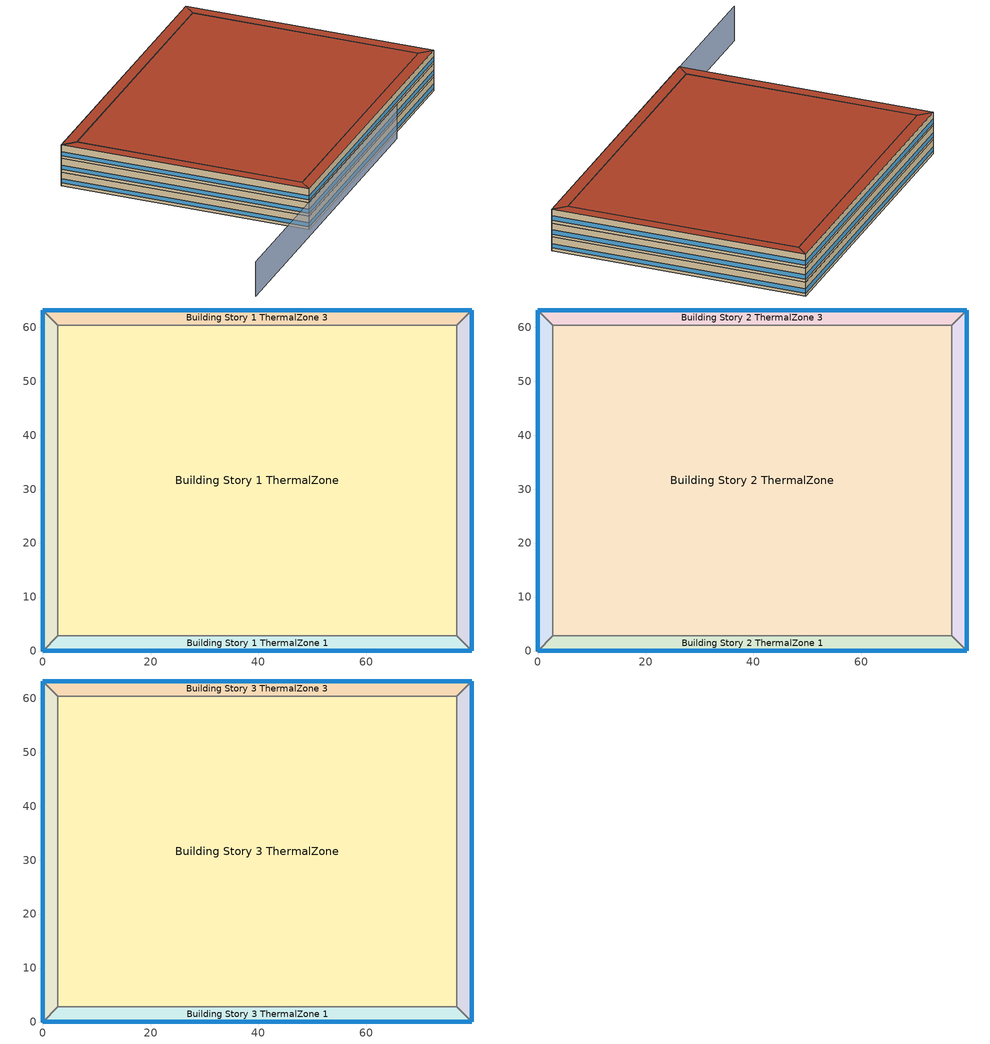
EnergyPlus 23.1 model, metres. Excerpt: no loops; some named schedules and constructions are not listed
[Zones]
Building Story 1 ThermalZone
 floor ground (Typical Insulated Carpeted 8in Slab Floor): 76.72,2.83 2.83,2.83 2.83,60.36 76.72,60.37 z0
 wall adiabatic (Typical Interior Wall): 2.83,2.83 76.72,2.83 76.72,60.37 2.83,60.36 2.83,2.83 z0:3.6
 ceiling adiabatic (Typical Interior Floor): 76.72,60.37 2.83,60.36 2.83,2.83 76.72,2.83 z3.6
Building Story 1 ThermalZone 1
 floor ground (Typical Insulated Carpeted 8in Slab Floor): 79.55,0 0,0 2.83,2.83 76.72,2.83 z0
 wall outside (Typical Insulated Steel Framed Exterior Wall R-20.41): 0,0 79.55,0 z0:3.6
 wall adiabatic (Typical Interior Wall): 79.55,0 76.72,2.83 2.83,2.83 0,0 z0:3.6
 window (U 0.48 SHGC 0.40 Dbl Ref-D Clr 6mm/13mm): 0.03,0 79.52,0 z0.76:1.84
 ceiling adiabatic (Typical Interior Ceiling): 76.72,2.83 2.83,2.83 0,0 79.55,0 z3.6
Building Story 1 ThermalZone 2
 floor ground (Typical Insulated Carpeted 8in Slab Floor): 0,0 0,63.19 2.83,60.36 2.83,2.83 z0
 wall outside (Typical Insulated Steel Framed Exterior Wall R-20.41): 0,63.19 0,0 z0:3.6
 wall adiabatic (Typical Interior Wall): 0,0 2.83,2.83 2.83,60.36 0,63.19 z0:3.6
 window (U 0.48 SHGC 0.40 Dbl Ref-D Clr 6mm/13mm): 0,63.17 0,0.03 z0.76:1.84
 ceiling adiabatic (Typical Interior Ceiling): 2.83,2.83 2.83,60.36 0,63.19 0,0 z3.6
Building Story 1 ThermalZone 3
 floor ground (Typical Insulated Carpeted 8in Slab Floor): 0,63.19 79.55,63.19 76.72,60.37 2.83,60.36 z0
 wall outside (Typical Insulated Steel Framed Exterior Wall R-20.41): 79.55,63.19 0,63.19 z0:3.6
 wall adiabatic (Typical Interior Wall): 0,63.19 2.83,60.36 76.72,60.37 79.55,63.19 z0:3.6
 window (U 0.48 SHGC 0.40 Dbl Ref-D Clr 6mm/13mm): 79.52,63.19 0.03,63.19 z0.76:1.84
 ceiling adiabatic (Typical Interior Ceiling): 2.83,60.36 76.72,60.37 79.55,63.19 0,63.19 z3.6
Building Story 1 ThermalZone 4
 floor ground (Typical Insulated Carpeted 8in Slab Floor): 79.55,63.19 79.55,0 76.72,2.83 76.72,60.37 z0
 wall outside (Typical Insulated Steel Framed Exterior Wall R-20.41): 79.55,0 79.55,63.19 z0:3.6
 wall adiabatic (Typical Interior Wall): 79.55,63.19 76.72,60.37 76.72,2.83 79.55,0 z0:3.6
 window (U 0.48 SHGC 0.40 Dbl Ref-D Clr 6mm/13mm): 79.55,0.03 79.55,63.17 z0.76:1.84
 ceiling adiabatic (Typical Interior Ceiling): 76.72,60.37 76.72,2.83 79.55,0 79.55,63.19 z3.6
Building Story 2 ThermalZone
 floor adiabatic (Typical Interior Floor): 76.72,2.83 2.83,2.83 2.83,60.36 76.72,60.37 z3.6
 wall adiabatic (Typical Interior Wall): 2.83,2.83 76.72,2.83 76.72,60.37 2.83,60.36 2.83,2.83 z3.6:7.2
 ceiling adiabatic (Typical Interior Ceiling): 76.72,60.37 2.83,60.36 2.83,2.83 76.72,2.83 z7.2
Building Story 2 ThermalZone 1
 floor adiabatic (Typical Interior Ceiling): 79.55,0 0,0 2.83,2.83 76.72,2.83 z3.6
 wall outside (Typical Insulated Steel Framed Exterior Wall R-20.41): 0,0 79.55,0 z3.6:7.2
 wall adiabatic (Typical Interior Wall): 79.55,0 76.72,2.83 2.83,2.83 0,0 z3.6:7.2
 window (U 0.48 SHGC 0.40 Dbl Ref-D Clr 6mm/13mm): 0.03,0 79.52,0 z4.36:5.44
 ceiling adiabatic (Typical Interior Ceiling): 76.72,2.83 2.83,2.83 0,0 79.55,0 z7.2
Building Story 2 ThermalZone 2
 floor adiabatic (Typical Interior Ceiling): 0,0 0,63.19 2.83,60.36 2.83,2.83 z3.6
 wall outside (Typical Insulated Steel Framed Exterior Wall R-20.41): 0,63.19 0,0 z3.6:7.2
 wall adiabatic (Typical Interior Wall): 0,0 2.83,2.83 2.83,60.36 0,63.19 z3.6:7.2
 window (U 0.48 SHGC 0.40 Dbl Ref-D Clr 6mm/13mm): 0,63.17 0,0.03 z4.36:5.44
 ceiling adiabatic (Typical Interior Ceiling): 2.83,2.83 2.83,60.36 0,63.19 0,0 z7.2
Building Story 2 ThermalZone 3
 floor adiabatic (Typical Interior Ceiling): 0,63.19 79.55,63.19 76.72,60.37 2.83,60.36 z3.6
 wall outside (Typical Insulated Steel Framed Exterior Wall R-20.41): 79.55,63.19 0,63.19 z3.6:7.2
 wall adiabatic (Typical Interior Wall): 0,63.19 2.83,60.36 76.72,60.37 79.55,63.19 z3.6:7.2
 window (U 0.48 SHGC 0.40 Dbl Ref-D Clr 6mm/13mm): 79.52,63.19 0.03,63.19 z4.36:5.44
 ceiling adiabatic (Typical Interior Ceiling): 2.83,60.36 76.72,60.37 79.55,63.19 0,63.19 z7.2
Building Story 2 ThermalZone 4
 floor adiabatic (Typical Interior Ceiling): 79.55,63.19 79.55,0 76.72,2.83 76.72,60.37 z3.6
 wall outside (Typical Insulated Steel Framed Exterior Wall R-20.41): 79.55,0 79.55,63.19 z3.6:7.2
 wall adiabatic (Typical Interior Wall): 79.55,63.19 76.72,60.37 76.72,2.83 79.55,0 z3.6:7.2
 window (U 0.48 SHGC 0.40 Dbl Ref-D Clr 6mm/13mm): 79.55,0.03 79.55,63.17 z4.36:5.44
 ceiling adiabatic (Typical Interior Ceiling): 76.72,60.37 76.72,2.83 79.55,0 79.55,63.19 z7.2
Building Story 3 ThermalZone
 floor adiabatic (Typical Interior Ceiling): 76.72,2.83 2.83,2.83 2.83,60.36 76.72,60.37 z7.2
 wall adiabatic (Typical Interior Wall): 2.83,2.83 76.72,2.83 76.72,60.37 2.83,60.36 2.83,2.83 z7.2:10.8
 roof outside (Typical IEAD Roof R-31.25): 76.72,60.37 2.83,60.36 2.83,2.83 76.72,2.83 z10.8
Building Story 3 ThermalZone 1
 floor adiabatic (Typical Interior Ceiling): 79.55,0 0,0 2.83,2.83 76.72,2.83 z7.2
 wall outside (Typical Insulated Steel Framed Exterior Wall R-20.41): 0,0 79.55,0 z7.2:10.8
 wall adiabatic (Typical Interior Wall): 79.55,0 76.72,2.83 2.83,2.83 0,0 z7.2:10.8
 window (U 0.48 SHGC 0.40 Dbl Ref-D Clr 6mm/13mm): 0.03,0 79.52,0 z7.96:9.04
 roof outside (Typical IEAD Roof R-31.25): 76.72,2.83 2.83,2.83 0,0 79.55,0 z10.8
Building Story 3 ThermalZone 2
 floor adiabatic (Typical Interior Ceiling): 0,0 0,63.19 2.83,60.36 2.83,2.83 z7.2
 wall outside (Typical Insulated Steel Framed Exterior Wall R-20.41): 0,63.19 0,0 z7.2:10.8
 wall adiabatic (Typical Interior Wall): 0,0 2.83,2.83 2.83,60.36 0,63.19 z7.2:10.8
 window (U 0.48 SHGC 0.40 Dbl Ref-D Clr 6mm/13mm): 0,63.17 0,0.03 z7.96:9.04
 roof outside (Typical IEAD Roof R-31.25): 2.83,2.83 2.83,60.36 0,63.19 0,0 z10.8
Building Story 3 ThermalZone 3
 floor adiabatic (Typical Interior Ceiling): 0,63.19 79.55,63.19 76.72,60.37 2.83,60.36 z7.2
 wall outside (Typical Insulated Steel Framed Exterior Wall R-20.41): 79.55,63.19 0,63.19 z7.2:10.8
 wall adiabatic (Typical Interior Wall): 0,63.19 2.83,60.36 76.72,60.37 79.55,63.19 z7.2:10.8
 window (U 0.48 SHGC 0.40 Dbl Ref-D Clr 6mm/13mm): 79.52,63.19 0.03,63.19 z7.96:9.04
 roof outside (Typical IEAD Roof R-31.25): 2.83,60.36 76.72,60.37 79.55,63.19 0,63.19 z10.8
Building Story 3 ThermalZone 4
 floor adiabatic (Typical Interior Ceiling): 79.55,63.19 79.55,0 76.72,2.83 76.72,60.37 z7.2
 wall outside (Typical Insulated Steel Framed Exterior Wall R-20.41): 79.55,0 79.55,63.19 z7.2:10.8
 wall adiabatic (Typical Interior Wall): 79.55,63.19 76.72,60.37 76.72,2.83 79.55,0 z7.2:10.8
 window (U 0.48 SHGC 0.40 Dbl Ref-D Clr 6mm/13mm): 79.55,0.03 79.55,63.17 z7.96:9.04
 roof outside (Typical IEAD Roof R-31.25): 76.72,60.37 76.72,2.83 79.55,0 79.55,63.19 z10.8
shading: 52.59,-1.33 -37.43,-1.33 z0:9
[Building]
bld_25: Terrain=City
[Site:Location]
Laramie General Brees Field_WY_USA: Latitude {deg}=41.3128; Longitude {deg}=-105.579; Time Zone {hr}=-7; Elevation {m}=2215
[Site:GroundTemperature:FCfactorMethod]
8.6, 2.8, -4.1, -8.8, -2.2, 0.3, 6.7, 10.1, 16.5, 20.6, 19.2, 14.7
[Site:WaterMainsTemperature]
Calculation Method=Correlation; Annual Average Outdoor Air Temperature {C}=8.96667; Maximum Difference In Monthly Average Outdoor Air Temperatures {deltaC}=26.2
[SizingPeriod:DesignDay] Day of Month=21; Dry-Bulb Temperature Range Modifier Type=DefaultMultipliers; Humidity Condition Type=Wetbulb; Barometric Pressure {Pa}=98769; Rain Indicator=No; Snow Indicator=No; Daylight Saving Time Indicator=No; Begin Environment Reset Mode=FullResetAtBeginEnvironment
Name | Month | Day Type | Maximum Dry-Bulb Temperature {C} | Daily Dry-Bulb Temperature Range {deltaC} | Wetbulb or DewPoint at Maximum Dry-Bulb {C} | Wind Speed {m/s} | Wind Direction {deg} | Solar Model Indicator | ASHRAE Clear Sky Optical Depth for Beam Irradiance (taub) | ASHRAE Clear Sky Optical Depth for Diffuse Irradiance (taud) | Sky Clearness
Buffalo Niagara Intl Ap Ann Clg .4% Condns DB=>MWB 1 | 7 | SummerDesignDay | 30.3 | 9.3 | 21.8 | 5.7 | 240 | ASHRAETau | 0.462 | 2.001
Buffalo Niagara Intl Ap Ann Clg .4% Condns WB=>MDB 1 | 7 | SummerDesignDay | 27.8 | 9.3 | 23.8 | 5.7 | 240 | ASHRAETau | 0.462 | 2.001
Buffalo Niagara Intl Ap Ann Htg 99.6% Condns DB 1 | 1 | WinterDesignDay | -16.3 | 0 | -16.3 | 5.1 | 270 | ASHRAEClearSky |  |  | 0
[Material] Thermal Absorptance=0.9; Solar Absorptance=0.7
Name | Roughness | Thickness {m} | Conductivity {W/m-K} | Density {kg/m3} | Specific Heat {J/kg-K} | Visible Absorptance
100mm Normalweight concrete floor | MediumRough | 0.1016 | 2.31045 | 2322 | 832.557 | 0.7
25mm Stucco | Smooth | 0.0254 | 0.72 | 1856 | 840 | 0.7
5/8 in. Gypsum Board | MediumSmooth | 0.0159 | 0.16 | 800 | 1090 | 0.7
8 in. Normalweight Concrete Floor | MediumRough | 0.2032 | 2.31 | 2322 | 832 | 0.7
G01 13mm gypsum board | Smooth | 0.0127 | 0.160031 | 800.001 | 1090.73 | 0.5
Metal Roof Surface | Smooth | 0.0008 | 45.28 | 7824 | 500 | 0.7
Roof Membrane | VeryRough | 0.0095 | 0.16 | 1121.29 | 1460 | 0.7
[Material:NoMass] Roughness=Smooth; Thermal Absorptance=0.9; Solar Absorptance=0.7
Name | Thermal Resistance {m2-K/W} | Visible Absorptance
CP02 CARPET PAD; Typical Carpet Pad | 0.21648 | 0.8
Typical Insulation R-18.23 | 3.21036 | 0.7
Typical Insulation R-30.13 | 5.30668 | 0.7
[WindowMaterial:Gas]
AIR 13MM: Gas Type=Air; Thickness {m}=0.0127
[WindowMaterial:Glazing] Optical Data Type=SpectralAverage; Thickness {m}=0.006; Infrared Transmittance at Normal Incidence=0; Front Side Infrared Hemispherical Emissivity=0.84; Conductivity {W/m-K}=0.9; Dirt Correction Factor for Solar and Visible Transmittance=1; Solar Diffusing=No
Name | Solar Transmittance at Normal Incidence | Front Side Solar Reflectance at Normal Incidence | Back Side Solar Reflectance at Normal Incidence | Visible Transmittance at Normal Incidence | Front Side Visible Reflectance at Normal Incidence | Back Side Visible Reflectance at Normal Incidence | Back Side Infrared Hemispherical Emissivity
CLEAR 6MM | 0.775 | 0.071 | 0.071 | 0.881 | 0.08 | 0.08 | 0.84
REF D CLEAR 6MM | 0.429 | 0.308 | 0.379 | 0.334 | 0.453 | 0.505 | 0.82
[Construction]
Typical IEAD Roof R-31.25: Roof Membrane, Typical Insulation R-30.13, Metal Roof Surface
Typical Insulated Carpeted 8in Slab Floor: 8 in. Normalweight Concrete Floor, Typical Carpet Pad
Typical Insulated Steel Framed Exterior Wall R-20.41: 25mm Stucco, 5/8 in. Gypsum Board, Typical Insulation R-18.23, 5/8 in. Gypsum Board
Typical Interior Ceiling: CP02 CARPET PAD, 100mm Normalweight concrete floor
Typical Interior Floor: 100mm Normalweight concrete floor, CP02 CARPET PAD
Typical Interior Wall: G01 13mm gypsum board, G01 13mm gypsum board
U 0.48 SHGC 0.40 Dbl Ref-D Clr 6mm/13mm: REF D CLEAR 6MM, AIR 13MM, CLEAR 6MM
[SurfaceProperty:SurroundingSurfaces] Surrounding Surface 1=SurroundingSurface1; Surrounding Surface 1 View Factor=0.5
Name | Surrounding Surface 1 Temperature Schedule
SrdSurfs:Surface 56 | Srf-Surface 56-Tmp
SrdSurfs:Surface 44 | Srf-Surface 44-Tmp
SrdSurfs:Surface 50 | Srf-Surface 50-Tmp
SrdSurfs:Surface 38 | Srf-Surface 38-Tmp
[SurfaceProperty:LocalEnvironment]
Name | Exterior Surface | Surrounding Surfaces Object
LocEnv:Surface 44 | Surface 44 | SrdSurfs:Surface 56
LocEnv:Surface 56 | Surface 56 | SrdSurfs:Surface 44
LocEnv:Surface 50 | Surface 50 | SrdSurfs:Surface 38
LocEnv:Surface 38 | Surface 38 | SrdSurfs:Surface 50
[Zone] Part of Total Floor Area=Yes
Name | Multiplier
Building Story 1 ThermalZone; Building Story 1 ThermalZone 1; Building Story 1 ThermalZone 2; Building Story 1 ThermalZone 3; Building Story 1 ThermalZone 4; Building Story 3 ThermalZone; Building Story 3 ThermalZone 1; Building Story 3 ThermalZone 2; Building Story 3 ThermalZone 3; Building Story 3 ThermalZone 4 | 1
Building Story 2 ThermalZone; Building Story 2 ThermalZone 1; Building Story 2 ThermalZone 2; Building Story 2 ThermalZone 3; Building Story 2 ThermalZone 4 | 28
[Space]
Name | Zone | Space Type
Building Story 1 Space | Building Story 1 ThermalZone | Story Ground Blended Space Type
Building Story 1 Space 1 | Building Story 1 ThermalZone 1 | Story Ground Blended Space Type
Building Story 1 Space 2 | Building Story 1 ThermalZone 2 | Story Ground Blended Space Type
Building Story 1 Space 3 | Building Story 1 ThermalZone 3 | Story Ground Blended Space Type
Building Story 1 Space 4 | Building Story 1 ThermalZone 4 | Story Ground Blended Space Type
Building Story 2 Space | Building Story 2 ThermalZone | Story Mid Blended Space Type
Building Story 2 Space 1 | Building Story 2 ThermalZone 1 | Story Mid Blended Space Type
Building Story 2 Space 2 | Building Story 2 ThermalZone 2 | Story Mid Blended Space Type
Building Story 2 Space 3 | Building Story 2 ThermalZone 3 | Story Mid Blended Space Type
Building Story 2 Space 4 | Building Story 2 ThermalZone 4 | Story Mid Blended Space Type
Building Story 3 Space | Building Story 3 ThermalZone | Story Top Blended Space Type
Building Story 3 Space 1 | Building Story 3 ThermalZone 1 | Story Top Blended Space Type
Building Story 3 Space 2 | Building Story 3 ThermalZone 2 | Story Top Blended Space Type
Building Story 3 Space 3 | Building Story 3 ThermalZone 3 | Story Top Blended Space Type
Building Story 3 Space 4 | Building Story 3 ThermalZone 4 | Story Top Blended Space Type
[InternalMass]
Name | Construction | Zone or ZoneList | Space or SpaceList | Surface Area {m2}
Building Story 1 Space Office OfficeLarge Data Center A  - Story Ground Mass; Building Story 1 Space Office OfficeLarge Data Center C  - Story Ground Mass | InteriorFurnishings 1 | Building Story 1 ThermalZone | Building Story 1 Space | 8.40112
Building Story 1 Space 1 Office OfficeLarge Data Center A  - Story Ground Mass; Building Story 1 Space 1 Office OfficeLarge Data Center C  - Story Ground Mass | InteriorFurnishings 1 | Building Story 1 ThermalZone 1 | Building Story 1 Space 1 | 0.4288
Building Story 1 Space 2 Office OfficeLarge Data Center A  - Story Ground Mass; Building Story 1 Space 2 Office OfficeLarge Data Center C  - Story Ground Mass | InteriorFurnishings 1 | Building Story 1 ThermalZone 2 | Building Story 1 Space 2 | 0.337384
Building Story 1 Space 3 Office OfficeLarge Data Center A  - Story Ground Mass; Building Story 1 Space 3 Office OfficeLarge Data Center C  - Story Ground Mass | InteriorFurnishings 1 | Building Story 1 ThermalZone 3 | Building Story 1 Space 3 | 0.428799
Building Story 1 Space 4 Office OfficeLarge Data Center A  - Story Ground Mass; Building Story 1 Space 4 Office OfficeLarge Data Center C  - Story Ground Mass | InteriorFurnishings 1 | Building Story 1 ThermalZone 4 | Building Story 1 Space 4 | 0.337384
Building Story 1 Space Office OfficeLarge Data Center B  - Story Ground Mass | InteriorFurnishings 1 | Building Story 1 ThermalZone | Building Story 1 Space | 79.1112
Building Story 1 Space 1 Office OfficeLarge Data Center B  - Story Ground Mass | InteriorFurnishings 1 | Building Story 1 ThermalZone 1 | Building Story 1 Space 1 | 4.0379
Building Story 1 Space 2 Office OfficeLarge Data Center B  - Story Ground Mass | InteriorFurnishings 1 | Building Story 1 ThermalZone 2 | Building Story 1 Space 2 | 3.17706
Building Story 1 Space 3 Office OfficeLarge Data Center B  - Story Ground Mass | InteriorFurnishings 1 | Building Story 1 ThermalZone 3 | Building Story 1 Space 3 | 4.03789
Building Story 1 Space 4 Office OfficeLarge Data Center B  - Story Ground Mass | InteriorFurnishings 1 | Building Story 1 ThermalZone 4 | Building Story 1 Space 4 | 3.17706
Building Story 1 Space Office OfficeLarge Main Data Center A  - Story Ground Mass; Building Story 1 Space Office OfficeLarge Main Data Center C  - Story Ground Mass | InteriorFurnishings 1 | Building Story 1 ThermalZone | Building Story 1 Space | 15.1041
Building Story 1 Space 1 Office OfficeLarge Main Data Center A  - Story Ground Mass; Building Story 1 Space 1 Office OfficeLarge Main Data Center C  - Story Ground Mass | InteriorFurnishings 1 | Building Story 1 ThermalZone 1 | Building Story 1 Space 1 | 0.770928
Building Story 1 Space 2 Office OfficeLarge Main Data Center A  - Story Ground Mass; Building Story 1 Space 2 Office OfficeLarge Main Data Center C  - Story Ground Mass | InteriorFurnishings 1 | Building Story 1 ThermalZone 2 | Building Story 1 Space 2 | 0.606574
Building Story 1 Space 3 Office OfficeLarge Main Data Center A  - Story Ground Mass; Building Story 1 Space 3 Office OfficeLarge Main Data Center C  - Story Ground Mass | InteriorFurnishings 1 | Building Story 1 ThermalZone 3 | Building Story 1 Space 3 | 0.770926
Building Story 1 Space 4 Office OfficeLarge Main Data Center A  - Story Ground Mass; Building Story 1 Space 4 Office OfficeLarge Main Data Center C  - Story Ground Mass | InteriorFurnishings 1 | Building Story 1 ThermalZone 4 | Building Story 1 Space 4 | 0.606574
Building Story 1 Space Office OfficeLarge Main Data Center B  - Story Ground Mass | InteriorFurnishings 1 | Building Story 1 ThermalZone | Building Story 1 Space | 142.232
Building Story 1 Space 1 Office OfficeLarge Main Data Center B  - Story Ground Mass | InteriorFurnishings 1 | Building Story 1 ThermalZone 1 | Building Story 1 Space 1 | 7.25963
Building Story 1 Space 2 Office OfficeLarge Main Data Center B  - Story Ground Mass | InteriorFurnishings 1 | Building Story 1 ThermalZone 2 | Building Story 1 Space 2 | 5.71195
Building Story 1 Space 3 Office OfficeLarge Main Data Center B  - Story Ground Mass | InteriorFurnishings 1 | Building Story 1 ThermalZone 3 | Building Story 1 Space 3 | 7.2596
Building Story 1 Space 4 Office OfficeLarge Main Data Center B  - Story Ground Mass | InteriorFurnishings 1 | Building Story 1 ThermalZone 4 | Building Story 1 Space 4 | 5.71195
Building Story 1 Space SecondarySchool Auditorium A  - Story Ground Mass; Building Story 1 Space SecondarySchool Auditorium C  - Story Ground Mass | InteriorFurnishings 1 | Building Story 1 ThermalZone | Building Story 1 Space | 67.5665
Building Story 1 Space 1 SecondarySchool Auditorium A  - Story Ground Mass; Building Story 1 Space 1 SecondarySchool Auditorium C  - Story Ground Mass | InteriorFurnishings 1 | Building Story 1 ThermalZone 1 | Building Story 1 Space 1 | 3.44865
Building Story 1 Space 2 SecondarySchool Auditorium A  - Story Ground Mass; Building Story 1 Space 2 SecondarySchool Auditorium C  - Story Ground Mass | InteriorFurnishings 1 | Building Story 1 ThermalZone 2 | Building Story 1 Space 2 | 2.71343
Building Story 1 Space 3 SecondarySchool Auditorium A  - Story Ground Mass; Building Story 1 Space 3 SecondarySchool Auditorium C  - Story Ground Mass | InteriorFurnishings 1 | Building Story 1 ThermalZone 3 | Building Story 1 Space 3 | 3.44864
Building Story 1 Space 4 SecondarySchool Auditorium A  - Story Ground Mass; Building Story 1 Space 4 SecondarySchool Auditorium C  - Story Ground Mass | InteriorFurnishings 1 | Building Story 1 ThermalZone 4 | Building Story 1 Space 4 | 2.71343
Building Story 1 Space SecondarySchool Auditorium B  - Story Ground Mass | InteriorFurnishings 1 | Building Story 1 ThermalZone | Building Story 1 Space | 636.256
Building Story 1 Space 1 SecondarySchool Auditorium B  - Story Ground Mass | InteriorFurnishings 1 | Building Story 1 ThermalZone 1 | Building Story 1 Space 1 | 32.475
Building Story 1 Space 2 SecondarySchool Auditorium B  - Story Ground Mass | InteriorFurnishings 1 | Building Story 1 ThermalZone 2 | Building Story 1 Space 2 | 25.5517
Building Story 1 Space 3 SecondarySchool Auditorium B  - Story Ground Mass | InteriorFurnishings 1 | Building Story 1 ThermalZone 3 | Building Story 1 Space 3 | 32.4749
Building Story 1 Space 4 SecondarySchool Auditorium B  - Story Ground Mass | InteriorFurnishings 1 | Building Story 1 ThermalZone 4 | Building Story 1 Space 4 | 25.5517
Building Story 1 Space SecondarySchool Cafeteria A  - Story Ground Mass; Building Story 1 Space SecondarySchool Cafeteria C  - Story Ground Mass | InteriorFurnishings 1 | Building Story 1 ThermalZone | Building Story 1 Space | 42.7653
Building Story 1 Space 1 SecondarySchool Cafeteria A  - Story Ground Mass; Building Story 1 Space 1 SecondarySchool Cafeteria C  - Story Ground Mass | InteriorFurnishings 1 | Building Story 1 ThermalZone 1 | Building Story 1 Space 1 | 2.18278
Building Story 1 Space 2 SecondarySchool Cafeteria A  - Story Ground Mass; Building Story 1 Space 2 SecondarySchool Cafeteria C  - Story Ground Mass | InteriorFurnishings 1 | Building Story 1 ThermalZone 2 | Building Story 1 Space 2 | 1.71743
Building Story 1 Space 3 SecondarySchool Cafeteria A  - Story Ground Mass; Building Story 1 Space 3 SecondarySchool Cafeteria C  - Story Ground Mass | InteriorFurnishings 1 | Building Story 1 ThermalZone 3 | Building Story 1 Space 3 | 2.18277
Building Story 1 Space 4 SecondarySchool Cafeteria A  - Story Ground Mass; Building Story 1 Space 4 SecondarySchool Cafeteria C  - Story Ground Mass | InteriorFurnishings 1 | Building Story 1 ThermalZone 4 | Building Story 1 Space 4 | 1.71743
Building Story 1 Space SecondarySchool Cafeteria B  - Story Ground Mass | InteriorFurnishings 1 | Building Story 1 ThermalZone | Building Story 1 Space | 402.71
Building Story 1 Space 1 SecondarySchool Cafeteria B  - Story Ground Mass | InteriorFurnishings 1 | Building Story 1 ThermalZone 1 | Building Story 1 Space 1 | 20.5546
Building Story 1 Space 2 SecondarySchool Cafeteria B  - Story Ground Mass | InteriorFurnishings 1 | Building Story 1 ThermalZone 2 | Building Story 1 Space 2 | 16.1726
Building Story 1 Space 3 SecondarySchool Cafeteria B  - Story Ground Mass | InteriorFurnishings 1 | Building Story 1 ThermalZone 3 | Building Story 1 Space 3 | 20.5546
Building Story 1 Space 4 SecondarySchool Cafeteria B  - Story Ground Mass | InteriorFurnishings 1 | Building Story 1 ThermalZone 4 | Building Story 1 Space 4 | 16.1726
Building Story 1 Space SecondarySchool Classroom A  - Story Ground Mass; Building Story 1 Space SecondarySchool Classroom C  - Story Ground Mass | InteriorFurnishings 1 | Building Story 1 ThermalZone | Building Story 1 Space | 108.083
Building Story 1 Space 1 SecondarySchool Classroom A  - Story Ground Mass; Building Story 1 Space 1 SecondarySchool Classroom C  - Story Ground Mass | InteriorFurnishings 1 | Building Story 1 ThermalZone 1 | Building Story 1 Space 1 | 5.51666
Building Story 1 Space 2 SecondarySchool Classroom A  - Story Ground Mass; Building Story 1 Space 2 SecondarySchool Classroom C  - Story Ground Mass | InteriorFurnishings 1 | Building Story 1 ThermalZone 2 | Building Story 1 Space 2 | 4.34057
Building Story 1 Space 3 SecondarySchool Classroom A  - Story Ground Mass; Building Story 1 Space 3 SecondarySchool Classroom C  - Story Ground Mass | InteriorFurnishings 1 | Building Story 1 ThermalZone 3 | Building Story 1 Space 3 | 5.51665
Building Story 1 Space 4 SecondarySchool Classroom A  - Story Ground Mass; Building Story 1 Space 4 SecondarySchool Classroom C  - Story Ground Mass | InteriorFurnishings 1 | Building Story 1 ThermalZone 4 | Building Story 1 Space 4 | 4.34057
Building Story 1 Space SecondarySchool Classroom A end_b - Story Ground Mass; Building Story 1 Space SecondarySchool Classroom C end_b - Story Ground Mass | InteriorFurnishings 1 | Building Story 1 ThermalZone | Building Story 1 Space | 145.604
Building Story 1 Space 1 SecondarySchool Classroom A end_b - Story Ground Mass; Building Story 1 Space 1 SecondarySchool Classroom C end_b - Story Ground Mass | InteriorFurnishings 1 | Building Story 1 ThermalZone 1 | Building Story 1 Space 1 | 7.43177
Building Story 1 Space 2 SecondarySchool Classroom A end_b - Story Ground Mass; Building Story 1 Space 2 SecondarySchool Classroom C end_b - Story Ground Mass | InteriorFurnishings 1 | Building Story 1 ThermalZone 2 | Building Story 1 Space 2 | 5.84739
Building Story 1 Space 3 SecondarySchool Classroom A end_b - Story Ground Mass; Building Story 1 Space 3 SecondarySchool Classroom C end_b - Story Ground Mass | InteriorFurnishings 1 | Building Story 1 ThermalZone 3 | Building Story 1 Space 3 | 7.43175
Building Story 1 Space 4 SecondarySchool Classroom A end_b - Story Ground Mass; Building Story 1 Space 4 SecondarySchool Classroom C end_b - Story Ground Mass | InteriorFurnishings 1 | Building Story 1 ThermalZone 4 | Building Story 1 Space 4 | 5.84739
Building Story 1 Space SecondarySchool ComputerRoom A  - Story Ground Mass; Building Story 1 Space SecondarySchool ComputerRoom C  - Story Ground Mass | InteriorFurnishings 1 | Building Story 1 ThermalZone | Building Story 1 Space | 65.2875
Building Story 1 Space 1 SecondarySchool ComputerRoom A  - Story Ground Mass; Building Story 1 Space 1 SecondarySchool ComputerRoom C  - Story Ground Mass | InteriorFurnishings 1 | Building Story 1 ThermalZone 1 | Building Story 1 Space 1 | 3.33233
Building Story 1 Space 2 SecondarySchool ComputerRoom A  - Story Ground Mass; Building Story 1 Space 2 SecondarySchool ComputerRoom C  - Story Ground Mass | InteriorFurnishings 1 | Building Story 1 ThermalZone 2 | Building Story 1 Space 2 | 2.62191
Building Story 1 Space 3 SecondarySchool ComputerRoom A  - Story Ground Mass; Building Story 1 Space 3 SecondarySchool ComputerRoom C  - Story Ground Mass | InteriorFurnishings 1 | Building Story 1 ThermalZone 3 | Building Story 1 Space 3 | 3.33231
Building Story 1 Space 4 SecondarySchool ComputerRoom A  - Story Ground Mass; Building Story 1 Space 4 SecondarySchool ComputerRoom C  - Story Ground Mass | InteriorFurnishings 1 | Building Story 1 ThermalZone 4 | Building Story 1 Space 4 | 2.62191
Building Story 1 Space SecondarySchool ComputerRoom B  - Story Ground Mass | InteriorFurnishings 1 | Building Story 1 ThermalZone | Building Story 1 Space | 614.795
Building Story 1 Space 1 SecondarySchool ComputerRoom B  - Story Ground Mass | InteriorFurnishings 1 | Building Story 1 ThermalZone 1 | Building Story 1 Space 1 | 31.3796
Building Story 1 Space 2 SecondarySchool ComputerRoom B  - Story Ground Mass | InteriorFurnishings 1 | Building Story 1 ThermalZone 2 | Building Story 1 Space 2 | 24.6898
Building Story 1 Space 3 SecondarySchool ComputerRoom B  - Story Ground Mass | InteriorFurnishings 1 | Building Story 1 ThermalZone 3 | Building Story 1 Space 3 | 31.3795
Building Story 1 Space 4 SecondarySchool ComputerRoom B  - Story Ground Mass | InteriorFurnishings 1 | Building Story 1 ThermalZone 4 | Building Story 1 Space 4 | 24.6898
Building Story 1 Space SecondarySchool Corridor B  - Story Ground Mass | InteriorFurnishings 1 | Building Story 1 ThermalZone | Building Story 1 Space | 152.404
Building Story 1 Space 1 SecondarySchool Corridor B  - Story Ground Mass | InteriorFurnishings 1 | Building Story 1 ThermalZone 1 | Building Story 1 Space 1 | 7.77884
Building Story 1 Space 2 SecondarySchool Corridor B  - Story Ground Mass | InteriorFurnishings 1 | Building Story 1 ThermalZone 2 | Building Story 1 Space 2 | 6.12047
Building Story 1 Space 3 SecondarySchool Corridor B  - Story Ground Mass | InteriorFurnishings 1 | Building Story 1 ThermalZone 3 | Building Story 1 Space 3 | 7.77882
Building Story 1 Space 4 SecondarySchool Corridor B  - Story Ground Mass | InteriorFurnishings 1 | Building Story 1 ThermalZone 4 | Building Story 1 Space 4 | 6.12047
Building Story 1 Space SecondarySchool Corridor B end_b - Story Ground Mass | InteriorFurnishings 1 | Building Story 1 ThermalZone | Building Story 1 Space | 205.311
Building Story 1 Space 1 SecondarySchool Corridor B end_b - Story Ground Mass | InteriorFurnishings 1 | Building Story 1 ThermalZone 1 | Building Story 1 Space 1 | 10.4793
Building Story 1 Space 2 SecondarySchool Corridor B end_b - Story Ground Mass | InteriorFurnishings 1 | Building Story 1 ThermalZone 2 | Building Story 1 Space 2 | 8.24519
Building Story 1 Space 3 SecondarySchool Corridor B end_b - Story Ground Mass | InteriorFurnishings 1 | Building Story 1 ThermalZone 3 | Building Story 1 Space 3 | 10.4792
Building Story 1 Space 4 SecondarySchool Corridor B end_b - Story Ground Mass | InteriorFurnishings 1 | Building Story 1 ThermalZone 4 | Building Story 1 Space 4 | 8.24519
Building Story 1 Space SecondarySchool Gym A  - Story Ground Mass; Building Story 1 Space SecondarySchool Gym C  - Story Ground Mass | InteriorFurnishings 1 | Building Story 1 ThermalZone | Building Story 1 Space | 177.173
Building Story 1 Space 1 SecondarySchool Gym A  - Story Ground Mass; Building Story 1 Space 1 SecondarySchool Gym C  - Story Ground Mass | InteriorFurnishings 1 | Building Story 1 ThermalZone 1 | Building Story 1 Space 1 | 9.04305
Building Story 1 Space 2 SecondarySchool Gym A  - Story Ground Mass; Building Story 1 Space 2 SecondarySchool Gym C  - Story Ground Mass | InteriorFurnishings 1 | Building Story 1 ThermalZone 2 | Building Story 1 Space 2 | 7.11517
Building Story 1 Space 3 SecondarySchool Gym A  - Story Ground Mass; Building Story 1 Space 3 SecondarySchool Gym C  - Story Ground Mass | InteriorFurnishings 1 | Building Story 1 ThermalZone 3 | Building Story 1 Space 3 | 9.04302
Building Story 1 Space 4 SecondarySchool Gym A  - Story Ground Mass; Building Story 1 Space 4 SecondarySchool Gym C  - Story Ground Mass | InteriorFurnishings 1 | Building Story 1 ThermalZone 4 | Building Story 1 Space 4 | 7.11517
Building Story 1 Space SecondarySchool Gym A end_a - Story Ground Mass; Building Story 1 Space SecondarySchool Gym C end_a - Story Ground Mass | InteriorFurnishings 1 | Building Story 1 ThermalZone | Building Story 1 Space | 43.4906
Building Story 1 Space 1 SecondarySchool Gym A end_a - Story Ground Mass; Building Story 1 Space 1 SecondarySchool Gym C end_a - Story Ground Mass | InteriorFurnishings 1 | Building Story 1 ThermalZone 1 | Building Story 1 Space 1 | 2.21979
Building Story 1 Space 2 SecondarySchool Gym A end_a - Story Ground Mass; Building Story 1 Space 2 SecondarySchool Gym C end_a - Story Ground Mass | InteriorFurnishings 1 | Building Story 1 ThermalZone 2 | Building Story 1 Space 2 | 1.74656
Building Story 1 Space 3 SecondarySchool Gym A end_a - Story Ground Mass; Building Story 1 Space 3 SecondarySchool Gym C end_a - Story Ground Mass | InteriorFurnishings 1 | Building Story 1 ThermalZone 3 | Building Story 1 Space 3 | 2.21979
Building Story 1 Space 4 SecondarySchool Gym A end_a - Story Ground Mass; Building Story 1 Space 4 SecondarySchool Gym C end_a - Story Ground Mass | InteriorFurnishings 1 | Building Story 1 ThermalZone 4 | Building Story 1 Space 4 | 1.74656
Building Story 1 Space SecondarySchool Gym B  - Story Ground Mass | InteriorFurnishings 1 | Building Story 1 ThermalZone | Building Story 1 Space | 1668.39
Building Story 1 Space 1 SecondarySchool Gym B  - Story Ground Mass | InteriorFurnishings 1 | Building Story 1 ThermalZone 1 | Building Story 1 Space 1 | 85.1561
Building Story 1 Space 2 SecondarySchool Gym B  - Story Ground Mass | InteriorFurnishings 1 | Building Story 1 ThermalZone 2 | Building Story 1 Space 2 | 67.0017
Building Story 1 Space 3 SecondarySchool Gym B  - Story Ground Mass | InteriorFurnishings 1 | Building Story 1 ThermalZone 3 | Building Story 1 Space 3 | 85.1558
Building Story 1 Space 4 SecondarySchool Gym B  - Story Ground Mass | InteriorFurnishings 1 | Building Story 1 ThermalZone 4 | Building Story 1 Space 4 | 67.0017
Building Story 1 Space SecondarySchool Gym B end_a - Story Ground Mass | InteriorFurnishings 1 | Building Story 1 ThermalZone | Building Story 1 Space | 409.539
Building Story 1 Space 1 SecondarySchool Gym B end_a - Story Ground Mass | InteriorFurnishings 1 | Building Story 1 ThermalZone 1 | Building Story 1 Space 1 | 20.9032
Building Story 1 Space 2 SecondarySchool Gym B end_a - Story Ground Mass | InteriorFurnishings 1 | Building Story 1 ThermalZone 2 | Building Story 1 Space 2 | 16.4469
Building Story 1 Space 3 SecondarySchool Gym B end_a - Story Ground Mass | InteriorFurnishings 1 | Building Story 1 ThermalZone 3 | Building Story 1 Space 3 | 20.9031
Building Story 1 Space 4 SecondarySchool Gym B end_a - Story Ground Mass | InteriorFurnishings 1 | Building Story 1 ThermalZone 4 | Building Story 1 Space 4 | 16.4469
Building Story 1 Space SecondarySchool Kitchen A  - Story Ground Mass; Building Story 1 Space SecondarySchool Kitchen C  - Story Ground Mass | InteriorFurnishings 1 | Building Story 1 ThermalZone | Building Story 1 Space | 14.7467
Building Story 1 Space 1 SecondarySchool Kitchen A  - Story Ground Mass; Building Story 1 Space 1 SecondarySchool Kitchen C  - Story Ground Mass | InteriorFurnishings 1 | Building Story 1 ThermalZone 1 | Building Story 1 Space 1 | 0.752681
Building Story 1 Space 2 SecondarySchool Kitchen A  - Story Ground Mass; Building Story 1 Space 2 SecondarySchool Kitchen C  - Story Ground Mass | InteriorFurnishings 1 | Building Story 1 ThermalZone 2 | Building Story 1 Space 2 | 0.592217
Building Story 1 Space 3 SecondarySchool Kitchen A  - Story Ground Mass; Building Story 1 Space 3 SecondarySchool Kitchen C  - Story Ground Mass | InteriorFurnishings 1 | Building Story 1 ThermalZone 3 | Building Story 1 Space 3 | 0.752679
Building Story 1 Space 4 SecondarySchool Kitchen A  - Story Ground Mass; Building Story 1 Space 4 SecondarySchool Kitchen C  - Story Ground Mass | InteriorFurnishings 1 | Building Story 1 ThermalZone 4 | Building Story 1 Space 4 | 0.592217
Building Story 1 Space SecondarySchool Kitchen B  - Story Ground Mass | InteriorFurnishings 1 | Building Story 1 ThermalZone | Building Story 1 Space | 138.865
Building Story 1 Space 1 SecondarySchool Kitchen B  - Story Ground Mass | InteriorFurnishings 1 | Building Story 1 ThermalZone 1 | Building Story 1 Space 1 | 7.0878
Building Story 1 Space 2 SecondarySchool Kitchen B  - Story Ground Mass | InteriorFurnishings 1 | Building Story 1 ThermalZone 2 | Building Story 1 Space 2 | 5.57676
Building Story 1 Space 3 SecondarySchool Kitchen B  - Story Ground Mass | InteriorFurnishings 1 | Building Story 1 ThermalZone 3 | Building Story 1 Space 3 | 7.08778
Building Story 1 Space 4 SecondarySchool Kitchen B  - Story Ground Mass | InteriorFurnishings 1 | Building Story 1 ThermalZone 4 | Building Story 1 Space 4 | 5.57676
Building Story 1 Space SecondarySchool Library A  - Story Ground Mass; Building Story 1 Space SecondarySchool Library C  - Story Ground Mass | InteriorFurnishings 1 | Building Story 1 ThermalZone | Building Story 1 Space | 57.512
Building Story 1 Space 1 SecondarySchool Library A  - Story Ground Mass; Building Story 1 Space 1 SecondarySchool Library C  - Story Ground Mass | InteriorFurnishings 1 | Building Story 1 ThermalZone 1 | Building Story 1 Space 1 | 2.93546
Building Story 1 Space 2 SecondarySchool Library A  - Story Ground Mass; Building Story 1 Space 2 SecondarySchool Library C  - Story Ground Mass | InteriorFurnishings 1 | Building Story 1 ThermalZone 2 | Building Story 1 Space 2 | 2.30965
Building Story 1 Space 3 SecondarySchool Library A  - Story Ground Mass; Building Story 1 Space 3 SecondarySchool Library C  - Story Ground Mass | InteriorFurnishings 1 | Building Story 1 ThermalZone 3 | Building Story 1 Space 3 | 2.93545
Building Story 1 Space 4 SecondarySchool Library A  - Story Ground Mass; Building Story 1 Space 4 SecondarySchool Library C  - Story Ground Mass | InteriorFurnishings 1 | Building Story 1 ThermalZone 4 | Building Story 1 Space 4 | 2.30965
Building Story 1 Space SecondarySchool Library B  - Story Ground Mass | InteriorFurnishings 1 | Building Story 1 ThermalZone | Building Story 1 Space | 541.575
Building Story 1 Space 1 SecondarySchool Library B  - Story Ground Mass | InteriorFurnishings 1 | Building Story 1 ThermalZone 1 | Building Story 1 Space 1 | 27.6424
Building Story 1 Space 2 SecondarySchool Library B  - Story Ground Mass | InteriorFurnishings 1 | Building Story 1 ThermalZone 2 | Building Story 1 Space 2 | 21.7493
Building Story 1 Space 3 SecondarySchool Library B  - Story Ground Mass | InteriorFurnishings 1 | Building Story 1 ThermalZone 3 | Building Story 1 Space 3 | 27.6423
Building Story 1 Space 4 SecondarySchool Library B  - Story Ground Mass | InteriorFurnishings 1 | Building Story 1 ThermalZone 4 | Building Story 1 Space 4 | 21.7493
Building Story 1 Space SecondarySchool Lobby A  - Story Ground Mass; Building Story 1 Space SecondarySchool Lobby C  - Story Ground Mass; Building Story 1 Space SecondarySchool Restroom A  - Story Ground Mass; Building Story 1 Space SecondarySchool Restroom C  - Story Ground Mass | InteriorFurnishings 1 | Building Story 1 ThermalZone | Building Story 1 Space | 28.6889
Building Story 1 Space 1 SecondarySchool Lobby A  - Story Ground Mass; Building Story 1 Space 1 SecondarySchool Lobby C  - Story Ground Mass; Building Story 1 Space 1 SecondarySchool Restroom A  - Story Ground Mass; Building Story 1 Space 1 SecondarySchool Restroom C  - Story Ground Mass | InteriorFurnishings 1 | Building Story 1 ThermalZone 1 | Building Story 1 Space 1 | 1.46431
Building Story 1 Space 2 SecondarySchool Lobby A  - Story Ground Mass; Building Story 1 Space 2 SecondarySchool Lobby C  - Story Ground Mass; Building Story 1 Space 2 SecondarySchool Restroom A  - Story Ground Mass; Building Story 1 Space 2 SecondarySchool Restroom C  - Story Ground Mass | InteriorFurnishings 1 | Building Story 1 ThermalZone 2 | Building Story 1 Space 2 | 1.15213
Building Story 1 Space 3 SecondarySchool Lobby A  - Story Ground Mass; Building Story 1 Space 3 SecondarySchool Lobby C  - Story Ground Mass; Building Story 1 Space 3 SecondarySchool Restroom A  - Story Ground Mass; Building Story 1 Space 3 SecondarySchool Restroom C  - Story Ground Mass | InteriorFurnishings 1 | Building Story 1 ThermalZone 3 | Building Story 1 Space 3 | 1.4643
Building Story 1 Space 4 SecondarySchool Lobby A  - Story Ground Mass; Building Story 1 Space 4 SecondarySchool Lobby C  - Story Ground Mass; Building Story 1 Space 4 SecondarySchool Restroom A  - Story Ground Mass; Building Story 1 Space 4 SecondarySchool Restroom C  - Story Ground Mass | InteriorFurnishings 1 | Building Story 1 ThermalZone 4 | Building Story 1 Space 4 | 1.15213
Building Story 1 Space SecondarySchool Lobby B  - Story Ground Mass; Building Story 1 Space SecondarySchool Restroom B  - Story Ground Mass | InteriorFurnishings 1 | Building Story 1 ThermalZone | Building Story 1 Space | 270.156
Building Story 1 Space 1 SecondarySchool Lobby B  - Story Ground Mass; Building Story 1 Space 1 SecondarySchool Restroom B  - Story Ground Mass | InteriorFurnishings 1 | Building Story 1 ThermalZone 1 | Building Story 1 Space 1 | 13.789
Building Story 1 Space 2 SecondarySchool Lobby B  - Story Ground Mass; Building Story 1 Space 2 SecondarySchool Restroom B  - Story Ground Mass | InteriorFurnishings 1 | Building Story 1 ThermalZone 2 | Building Story 1 Space 2 | 10.8493
Building Story 1 Space 3 SecondarySchool Lobby B  - Story Ground Mass; Building Story 1 Space 3 SecondarySchool Restroom B  - Story Ground Mass | InteriorFurnishings 1 | Building Story 1 ThermalZone 3 | Building Story 1 Space 3 | 13.7889
Building Story 1 Space 4 SecondarySchool Lobby B  - Story Ground Mass; Building Story 1 Space 4 SecondarySchool Restroom B  - Story Ground Mass | InteriorFurnishings 1 | Building Story 1 ThermalZone 4 | Building Story 1 Space 4 | 10.8493
Building Story 1 Space SecondarySchool Mechanical A  - Story Ground Mass; Building Story 1 Space SecondarySchool Mechanical C  - Story Ground Mass | InteriorFurnishings 1 | Building Story 1 ThermalZone | Building Story 1 Space | 46.7871
Building Story 1 Space 1 SecondarySchool Mechanical A  - Story Ground Mass; Building Story 1 Space 1 SecondarySchool Mechanical C  - Story Ground Mass | InteriorFurnishings 1 | Building Story 1 ThermalZone 1 | Building Story 1 Space 1 | 2.38805
Building Story 1 Space 2 SecondarySchool Mechanical A  - Story Ground Mass; Building Story 1 Space 2 SecondarySchool Mechanical C  - Story Ground Mass | InteriorFurnishings 1 | Building Story 1 ThermalZone 2 | Building Story 1 Space 2 | 1.87894
Building Story 1 Space 3 SecondarySchool Mechanical A  - Story Ground Mass; Building Story 1 Space 3 SecondarySchool Mechanical C  - Story Ground Mass | InteriorFurnishings 1 | Building Story 1 ThermalZone 3 | Building Story 1 Space 3 | 2.38804
Building Story 1 Space 4 SecondarySchool Mechanical A  - Story Ground Mass; Building Story 1 Space 4 SecondarySchool Mechanical C  - Story Ground Mass | InteriorFurnishings 1 | Building Story 1 ThermalZone 4 | Building Story 1 Space 4 | 1.87894
Building Story 1 Space SecondarySchool Mechanical B  - Story Ground Mass | InteriorFurnishings 1 | Building Story 1 ThermalZone | Building Story 1 Space | 440.582
Building Story 1 Space 1 SecondarySchool Mechanical B  - Story Ground Mass | InteriorFurnishings 1 | Building Story 1 ThermalZone 1 | Building Story 1 Space 1 | 22.4877
Building Story 1 Space 2 SecondarySchool Mechanical B  - Story Ground Mass | InteriorFurnishings 1 | Building Story 1 ThermalZone 2 | Building Story 1 Space 2 | 17.6935
Building Story 1 Space 3 SecondarySchool Mechanical B  - Story Ground Mass | InteriorFurnishings 1 | Building Story 1 ThermalZone 3 | Building Story 1 Space 3 | 22.4876
Building Story 1 Space 4 SecondarySchool Mechanical B  - Story Ground Mass | InteriorFurnishings 1 | Building Story 1 ThermalZone 4 | Building Story 1 Space 4 | 17.6935
Building Story 1 Space SecondarySchool Office A  - Story Ground Mass; Building Story 1 Space SecondarySchool Office C  - Story Ground Mass | InteriorFurnishings 1 | Building Story 1 ThermalZone | Building Story 1 Space | 72.7948
Building Story 1 Space 1 SecondarySchool Office A  - Story Ground Mass; Building Story 1 Space 1 SecondarySchool Office C  - Story Ground Mass | InteriorFurnishings 1 | Building Story 1 ThermalZone 1 | Building Story 1 Space 1 | 3.71551
Building Story 1 Space 2 SecondarySchool Office A  - Story Ground Mass; Building Story 1 Space 2 SecondarySchool Office C  - Story Ground Mass | InteriorFurnishings 1 | Building Story 1 ThermalZone 2 | Building Story 1 Space 2 | 2.9234
Building Story 1 Space 3 SecondarySchool Office A  - Story Ground Mass; Building Story 1 Space 3 SecondarySchool Office C  - Story Ground Mass | InteriorFurnishings 1 | Building Story 1 ThermalZone 3 | Building Story 1 Space 3 | 3.7155
Building Story 1 Space 4 SecondarySchool Office A  - Story Ground Mass; Building Story 1 Space 4 SecondarySchool Office C  - Story Ground Mass | InteriorFurnishings 1 | Building Story 1 ThermalZone 4 | Building Story 1 Space 4 | 2.9234
Building Story 1 Space SecondarySchool Office B  - Story Ground Mass | InteriorFurnishings 1 | Building Story 1 ThermalZone | Building Story 1 Space | 685.49
Building Story 1 Space 1 SecondarySchool Office B  - Story Ground Mass | InteriorFurnishings 1 | Building Story 1 ThermalZone 1 | Building Story 1 Space 1 | 34.988
Building Story 1 Space 2 SecondarySchool Office B  - Story Ground Mass | InteriorFurnishings 1 | Building Story 1 ThermalZone 2 | Building Story 1 Space 2 | 27.5289
Building Story 1 Space 3 SecondarySchool Office B  - Story Ground Mass | InteriorFurnishings 1 | Building Story 1 ThermalZone 3 | Building Story 1 Space 3 | 34.9878
Building Story 1 Space 4 SecondarySchool Office B  - Story Ground Mass | InteriorFurnishings 1 | Building Story 1 ThermalZone 4 | Building Story 1 Space 4 | 27.5289
Building Story 1 Space Mass | InteriorFurnishings 2 | Building Story 1 ThermalZone | Building Story 1 Space | 8502.96
Building Story 1 Space 1 Mass | InteriorFurnishings 2 | Building Story 1 ThermalZone 1 | Building Story 1 Space 1 | 433.998
Building Story 1 Space 2 Mass | InteriorFurnishings 2 | Building Story 1 ThermalZone 2 | Building Story 1 Space 2 | 341.474
Building Story 1 Space 3 Mass | InteriorFurnishings 2 | Building Story 1 ThermalZone 3 | Building Story 1 Space 3 | 433.997
Building Story 1 Space 4 Mass | InteriorFurnishings 2 | Building Story 1 ThermalZone 4 | Building Story 1 Space 4 | 341.474
Building Story 2 Space 1 Office WholeBuilding - Lg Office A  - Story Mid Mass; Building Story 2 Space 1 Office WholeBuilding - Lg Office C  - Story Mid Mass | InteriorFurnishings 1 | Building Story 2 ThermalZone 1 | Building Story 2 Space 1 | 4.18332
Building Story 2 Space Office WholeBuilding - Lg Office A  - Story Mid Mass; Building Story 2 Space Office WholeBuilding - Lg Office C  - Story Mid Mass | InteriorFurnishings 1 | Building Story 2 ThermalZone | Building Story 2 Space | 81.9603
Building Story 2 Space 2 Office WholeBuilding - Lg Office A  - Story Mid Mass; Building Story 2 Space 2 Office WholeBuilding - Lg Office C  - Story Mid Mass | InteriorFurnishings 1 | Building Story 2 ThermalZone 2 | Building Story 2 Space 2 | 3.29148
Building Story 2 Space 3 Office WholeBuilding - Lg Office A  - Story Mid Mass; Building Story 2 Space 3 Office WholeBuilding - Lg Office C  - Story Mid Mass | InteriorFurnishings 1 | Building Story 2 ThermalZone 3 | Building Story 2 Space 3 | 4.1833
Building Story 2 Space 4 Office WholeBuilding - Lg Office A  - Story Mid Mass; Building Story 2 Space 4 Office WholeBuilding - Lg Office C  - Story Mid Mass | InteriorFurnishings 1 | Building Story 2 ThermalZone 4 | Building Story 2 Space 4 | 3.29148
Building Story 2 Space 1 Office WholeBuilding - Lg Office A end_b - Story Mid Mass; Building Story 2 Space 1 Office WholeBuilding - Lg Office C end_b - Story Mid Mass | InteriorFurnishings 1 | Building Story 2 ThermalZone 1 | Building Story 2 Space 1 | 2.21979
Building Story 2 Space Office WholeBuilding - Lg Office A end_b - Story Mid Mass; Building Story 2 Space Office WholeBuilding - Lg Office C end_b - Story Mid Mass | InteriorFurnishings 1 | Building Story 2 ThermalZone | Building Story 2 Space | 43.4906
Building Story 2 Space 2 Office WholeBuilding - Lg Office A end_b - Story Mid Mass; Building Story 2 Space 2 Office WholeBuilding - Lg Office C end_b - Story Mid Mass | InteriorFurnishings 1 | Building Story 2 ThermalZone 2 | Building Story 2 Space 2 | 1.74656
Building Story 2 Space 3 Office WholeBuilding - Lg Office A end_b - Story Mid Mass; Building Story 2 Space 3 Office WholeBuilding - Lg Office C end_b - Story Mid Mass | InteriorFurnishings 1 | Building Story 2 ThermalZone 3 | Building Story 2 Space 3 | 2.21979
Building Story 2 Space 4 Office WholeBuilding - Lg Office A end_b - Story Mid Mass; Building Story 2 Space 4 Office WholeBuilding - Lg Office C end_b - Story Mid Mass | InteriorFurnishings 1 | Building Story 2 ThermalZone 4 | Building Story 2 Space 4 | 1.74656
Building Story 2 Space 1 Office WholeBuilding - Lg Office B  - Story Mid Mass | InteriorFurnishings 1 | Building Story 2 ThermalZone 1 | Building Story 2 Space 1 | 39.3932
Building Story 2 Space Office WholeBuilding - Lg Office B  - Story Mid Mass | InteriorFurnishings 1 | Building Story 2 ThermalZone | Building Story 2 Space | 771.798
Building Story 2 Space 2 Office WholeBuilding - Lg Office B  - Story Mid Mass | InteriorFurnishings 1 | Building Story 2 ThermalZone 2 | Building Story 2 Space 2 | 30.995
Building Story 2 Space 3 Office WholeBuilding - Lg Office B  - Story Mid Mass | InteriorFurnishings 1 | Building Story 2 ThermalZone 3 | Building Story 2 Space 3 | 39.3931
Building Story 2 Space 4 Office WholeBuilding - Lg Office B  - Story Mid Mass | InteriorFurnishings 1 | Building Story 2 ThermalZone 4 | Building Story 2 Space 4 | 30.995
Building Story 2 Space 1 Office WholeBuilding - Lg Office B end_b - Story Mid Mass | InteriorFurnishings 1 | Building Story 2 ThermalZone 1 | Building Story 2 Space 1 | 20.9032
Building Story 2 Space Office WholeBuilding - Lg Office B end_b - Story Mid Mass | InteriorFurnishings 1 | Building Story 2 ThermalZone | Building Story 2 Space | 409.539
Building Story 2 Space 2 Office WholeBuilding - Lg Office B end_b - Story Mid Mass | InteriorFurnishings 1 | Building Story 2 ThermalZone 2 | Building Story 2 Space 2 | 16.4469
Building Story 2 Space 3 Office WholeBuilding - Lg Office B end_b - Story Mid Mass | InteriorFurnishings 1 | Building Story 2 ThermalZone 3 | Building Story 2 Space 3 | 20.9031
Building Story 2 Space 4 Office WholeBuilding - Lg Office B end_b - Story Mid Mass | InteriorFurnishings 1 | Building Story 2 ThermalZone 4 | Building Story 2 Space 4 | 16.4469
Building Story 2 Space 1 SecondarySchool Classroom A  - Story Mid Mass; Building Story 2 Space 1 SecondarySchool Classroom C  - Story Mid Mass | InteriorFurnishings 1 | Building Story 2 ThermalZone 1 | Building Story 2 Space 1 | 98.4008
Building Story 2 Space SecondarySchool Classroom A  - Story Mid Mass; Building Story 2 Space SecondarySchool Classroom C  - Story Mid Mass | InteriorFurnishings 1 | Building Story 2 ThermalZone | Building Story 2 Space | 1927.88
Building Story 2 Space 2 SecondarySchool Classroom A  - Story Mid Mass; Building Story 2 Space 2 SecondarySchool Classroom C  - Story Mid Mass | InteriorFurnishings 1 | Building Story 2 ThermalZone 2 | Building Story 2 Space 2 | 77.4227
Building Story 2 Space 3 SecondarySchool Classroom A  - Story Mid Mass; Building Story 2 Space 3 SecondarySchool Classroom C  - Story Mid Mass | InteriorFurnishings 1 | Building Story 2 ThermalZone 3 | Building Story 2 Space 3 | 98.4004
Building Story 2 Space 4 SecondarySchool Classroom A  - Story Mid Mass; Building Story 2 Space 4 SecondarySchool Classroom C  - Story Mid Mass | InteriorFurnishings 1 | Building Story 2 ThermalZone 4 | Building Story 2 Space 4 | 77.4227
Building Story 2 Space 1 SecondarySchool Classroom A end_a - Story Mid Mass; Building Story 2 Space 1 SecondarySchool Classroom C end_a - Story Mid Mass | InteriorFurnishings 1 | Building Story 2 ThermalZone 1 | Building Story 2 Space 1 | 7.43177
Building Story 2 Space SecondarySchool Classroom A end_a - Story Mid Mass; Building Story 2 Space SecondarySchool Classroom C end_a - Story Mid Mass | InteriorFurnishings 1 | Building Story 2 ThermalZone | Building Story 2 Space | 145.604
Building Story 2 Space 2 SecondarySchool Classroom A end_a - Story Mid Mass; Building Story 2 Space 2 SecondarySchool Classroom C end_a - Story Mid Mass | InteriorFurnishings 1 | Building Story 2 ThermalZone 2 | Building Story 2 Space 2 | 5.84739
Building Story 2 Space 3 SecondarySchool Classroom A end_a - Story Mid Mass; Building Story 2 Space 3 SecondarySchool Classroom C end_a - Story Mid Mass | InteriorFurnishings 1 | Building Story 2 ThermalZone 3 | Building Story 2 Space 3 | 7.43175
Building Story 2 Space 4 SecondarySchool Classroom A end_a - Story Mid Mass; Building Story 2 Space 4 SecondarySchool Classroom C end_a - Story Mid Mass | InteriorFurnishings 1 | Building Story 2 ThermalZone 4 | Building Story 2 Space 4 | 5.84739
Building Story 2 Space 1 SecondarySchool Corridor B  - Story Mid Mass | InteriorFurnishings 1 | Building Story 2 ThermalZone 1 | Building Story 2 Space 1 | 138.751
Building Story 2 Space SecondarySchool Corridor B  - Story Mid Mass | InteriorFurnishings 1 | Building Story 2 ThermalZone | Building Story 2 Space | 2718.44
Building Story 2 Space 2 SecondarySchool Corridor B  - Story Mid Mass | InteriorFurnishings 1 | Building Story 2 ThermalZone 2 | Building Story 2 Space 2 | 109.171
Building Story 2 Space 3 SecondarySchool Corridor B  - Story Mid Mass | InteriorFurnishings 1 | Building Story 2 ThermalZone 3 | Building Story 2 Space 3 | 138.751
Building Story 2 Space 4 SecondarySchool Corridor B  - Story Mid Mass | InteriorFurnishings 1 | Building Story 2 ThermalZone 4 | Building Story 2 Space 4 | 109.171
Building Story 2 Space 1 SecondarySchool Corridor B end_a - Story Mid Mass | InteriorFurnishings 1 | Building Story 2 ThermalZone 1 | Building Story 2 Space 1 | 10.4793
Building Story 2 Space SecondarySchool Corridor B end_a - Story Mid Mass | InteriorFurnishings 1 | Building Story 2 ThermalZone | Building Story 2 Space | 205.311
Building Story 2 Space 2 SecondarySchool Corridor B end_a - Story Mid Mass | InteriorFurnishings 1 | Building Story 2 ThermalZone 2 | Building Story 2 Space 2 | 8.24519
Building Story 2 Space 3 SecondarySchool Corridor B end_a - Story Mid Mass | InteriorFurnishings 1 | Building Story 2 ThermalZone 3 | Building Story 2 Space 3 | 10.4792
Building Story 2 Space 4 SecondarySchool Corridor B end_a - Story Mid Mass | InteriorFurnishings 1 | Building Story 2 ThermalZone 4 | Building Story 2 Space 4 | 8.24519
Building Story 2 Space Mass | InteriorFurnishings 2 | Building Story 2 ThermalZone | Building Story 2 Space | 8502.96
Building Story 2 Space 1 Mass | InteriorFurnishings 2 | Building Story 2 ThermalZone 1 | Building Story 2 Space 1 | 433.998
Building Story 2 Space 2 Mass | InteriorFurnishings 2 | Building Story 2 ThermalZone 2 | Building Story 2 Space 2 | 341.474
Building Story 2 Space 3 Mass | InteriorFurnishings 2 | Building Story 2 ThermalZone 3 | Building Story 2 Space 3 | 433.997
Building Story 2 Space 4 Mass | InteriorFurnishings 2 | Building Story 2 ThermalZone 4 | Building Story 2 Space 4 | 341.474
Building Story 3 Space Office WholeBuilding - Lg Office A  - Story Top Mass | InteriorFurnishings 1 | Building Story 3 ThermalZone | Building Story 3 Space | 657.799
Building Story 3 Space 1 Office WholeBuilding - Lg Office A  - Story Top Mass | InteriorFurnishings 1 | Building Story 3 ThermalZone 1 | Building Story 3 Space 1 | 33.5746
Building Story 3 Space 2 Office WholeBuilding - Lg Office A  - Story Top Mass | InteriorFurnishings 1 | Building Story 3 ThermalZone 2 | Building Story 3 Space 2 | 26.4169
Building Story 3 Space 3 Office WholeBuilding - Lg Office A  - Story Top Mass | InteriorFurnishings 1 | Building Story 3 ThermalZone 3 | Building Story 3 Space 3 | 33.5745
Building Story 3 Space 4 Office WholeBuilding - Lg Office A  - Story Top Mass | InteriorFurnishings 1 | Building Story 3 ThermalZone 4 | Building Story 3 Space 4 | 26.4169
Building Story 3 Space Office WholeBuilding - Lg Office A end_a - Story Top Mass; Building Story 3 Space Office WholeBuilding - Lg Office A end_b - Story Top Mass | InteriorFurnishings 1 | Building Story 3 ThermalZone | Building Story 3 Space | 43.4906
Building Story 3 Space 1 Office WholeBuilding - Lg Office A end_a - Story Top Mass; Building Story 3 Space 1 Office WholeBuilding - Lg Office A end_b - Story Top Mass | InteriorFurnishings 1 | Building Story 3 ThermalZone 1 | Building Story 3 Space 1 | 2.21979
Building Story 3 Space 2 Office WholeBuilding - Lg Office A end_a - Story Top Mass; Building Story 3 Space 2 Office WholeBuilding - Lg Office A end_b - Story Top Mass | InteriorFurnishings 1 | Building Story 3 ThermalZone 2 | Building Story 3 Space 2 | 1.74656
Building Story 3 Space 3 Office WholeBuilding - Lg Office A end_a - Story Top Mass; Building Story 3 Space 3 Office WholeBuilding - Lg Office A end_b - Story Top Mass | InteriorFurnishings 1 | Building Story 3 ThermalZone 3 | Building Story 3 Space 3 | 2.21979
Building Story 3 Space 4 Office WholeBuilding - Lg Office A end_a - Story Top Mass | InteriorFurnishings 1 | Building Story 3 ThermalZone 4 | Building Story 3 Space 4 | 1.74656
